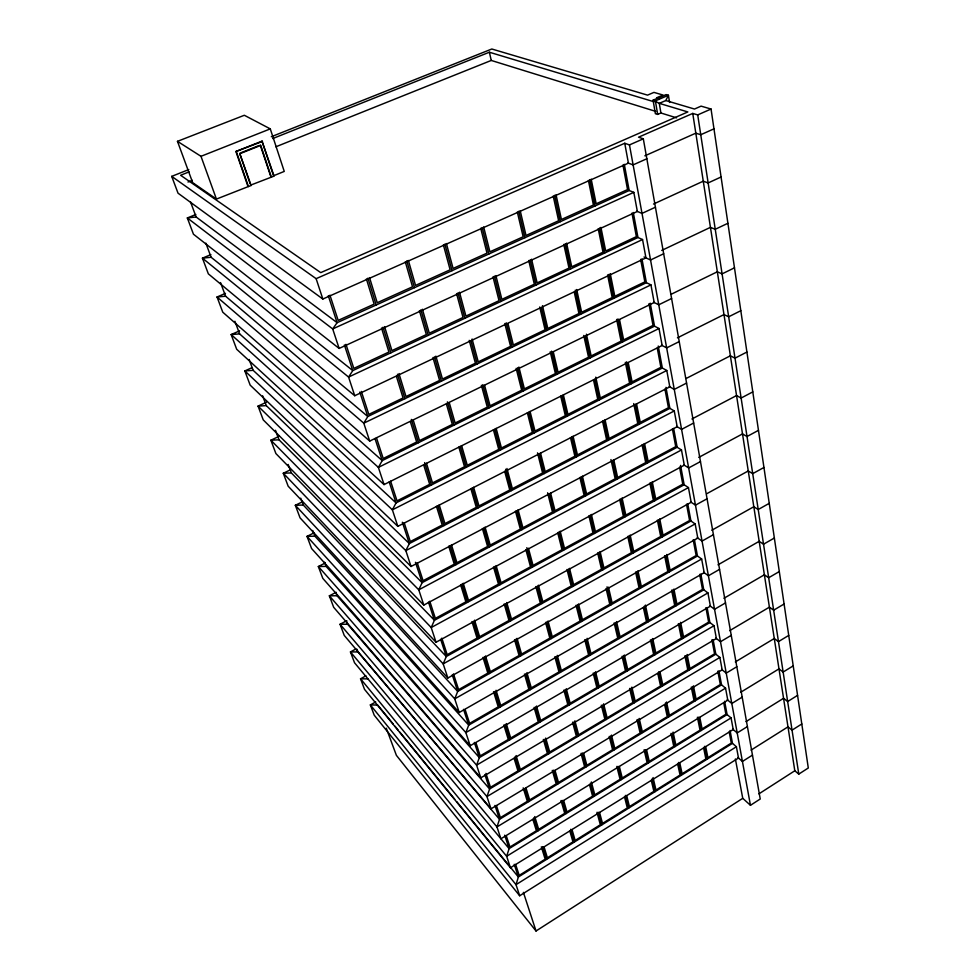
<?xml version="1.0" encoding="UTF-8"?>
<svg xmlns="http://www.w3.org/2000/svg" width="980" height="980" viewBox="0 0 980 980"><rect width="100%" height="100%" fill="white"/><g stroke="black" fill="none" stroke-linecap="round" stroke-linejoin="round"><path stroke-width="1.47" d="M653.072 100.193L659.295 103.353L665.812 100.536L668.421 95.268L666.094 94.595L653.072 100.193L655.375 113.692L657.666 114.403L660.912 112.994L676.58 117.845M735.392 758.986L742.742 798.32L750.46 805.303L760.235 798.994L643.321 138.829L638.543 137.2L692.75 113.423L697.711 114.905L711.051 109.037L808.292 767.989L798.786 774.114L794.805 770.77L692.75 113.423M758.9 793.874L794.805 770.77M386.291 728.189L396.386 755.335L536.023 931L742.742 798.32M752.469 755.115L742.423 761.448L737.94 757.54M801.799 723.975L792.048 730.137L787.994 726.854L751.048 750.117M375.72 701.962L370.366 704.926L374.225 715.192L519.682 895.757L738.491 758.018L736.397 746.736L732.477 743.342L730.063 730.48M732.477 743.342L518.371 876.99L516.019 884.658L519.682 895.757M736.397 746.736L516.019 884.658L370.366 704.926L377.68 705.061L393.103 723.902M747.409 726.572L737.193 732.93L732.66 729.071M797.573 695.371L787.663 701.533L783.559 698.311L745.988 721.611M365.92 675.857L360.554 678.797L364.511 689.332L510.433 867.753L733.224 729.537L731.068 717.899L727.099 714.567L724.612 701.288M727.099 714.567L509.098 848.631L506.66 856.287L510.433 867.753M731.068 717.899L506.66 856.287L360.554 678.797L367.941 678.883M742.191 697.123L731.803 703.493L727.221 699.708M793.224 665.861L783.143 672.047L778.99 668.875L740.696 692.272M721.55 684.873L499.506 819.317L496.983 826.936L500.89 838.794L727.785 700.161L725.555 688.144L721.55 684.873L718.916 670.81M725.555 688.144L496.983 826.936L350.448 651.92L355.813 649.03M346.798 620.695L340.06 624.272L344.25 635.432L491.005 808.843L722.174 669.842L719.871 657.433L715.817 654.211L713.109 639.695M735.319 661.929L774.274 638.507L778.475 641.606L788.729 635.42M736.813 666.731L726.241 673.113L721.611 669.389M719.871 657.433L486.962 796.581L491.005 808.843M715.817 654.211L489.596 788.998L486.962 796.581L340.06 624.272L347.63 624.248L489.596 788.998L484.892 774.617M731.252 635.346L720.484 641.729L715.804 638.078M784.098 603.999L773.649 610.197L769.41 607.159L729.671 630.655M336.14 592.288L329.366 595.828L333.678 607.306L480.788 777.851L716.38 638.519L714.004 625.706L709.9 622.557L707.107 607.551M714.004 625.706L476.599 765.147L480.788 777.851M709.9 622.557L479.33 757.626L476.599 765.147L329.366 595.828L337.022 595.742L479.33 757.626L474.357 742.411M325.14 563.059L318.353 566.538L322.8 578.359L470.204 745.755L710.39 606.154L707.94 592.912L703.787 589.838L700.835 573.998M723.926 598.29L764.376 574.782L768.675 577.747L779.308 571.548M725.506 602.908L714.543 609.291L709.814 605.726M707.94 592.912L465.855 732.599L470.204 745.755M703.787 589.838L468.71 725.127L465.855 732.599L318.353 566.538L326.107 566.403L468.71 725.127L463.552 709.361M719.565 569.368L708.405 575.762L703.615 572.283M774.359 538.02L763.53 544.206L759.182 541.327L717.997 564.835M313.845 532.936L307.022 536.379L311.591 548.543L459.228 712.497L704.191 572.7L701.655 559.004L697.466 556.003L694.404 539.613M701.655 559.004L454.732 698.863L307.022 536.379L314.862 536.17L457.697 691.439L454.732 698.863L459.228 712.497M697.466 556.003L457.697 691.439L452.258 674.804M713.428 534.676L702.048 541.058L697.209 537.689M769.239 503.34L758.214 509.527L753.816 506.734L711.774 530.266M302.183 501.919L295.335 505.3L300.052 517.844L447.848 678.013L697.797 538.094L695.163 523.92L690.937 521.005L687.703 503.732M695.163 523.92L443.18 663.864L295.335 505.3L303.273 505.019L446.28 656.527L443.18 663.864L447.848 678.013M690.937 521.005L446.28 656.527L440.632 639.266M707.07 498.771L695.469 505.153L690.569 501.87M763.947 467.472L752.714 473.646L748.255 470.951L706.752 493.724M290.19 469.922L283.293 473.254L288.157 486.19L436.051 642.243L691.17 502.274L688.45 487.587L684.163 484.782L680.549 465.402M688.45 487.587L431.2 627.543L283.293 473.254L291.329 472.911L434.422 620.291L431.2 627.543L436.051 642.243M684.163 484.782L434.422 620.291L428.468 602.088M279.165 436.284L270.872 440.216L275.894 453.556L423.801 605.089L684.297 465.169L681.48 449.955L677.155 447.248L673.64 428.432M698.752 457.415L742.509 433.907L747.017 436.517L758.471 430.343M700.48 461.58L688.646 467.95L683.697 464.79M677.155 447.248L422.123 582.659L418.766 589.825L423.801 605.089M681.48 449.955L418.766 589.825L270.872 440.216L279.006 439.8L422.123 582.659L415.459 562.299M693.656 423.029L681.59 429.387L676.58 426.361M752.787 391.89L741.125 398.039L736.556 395.553L691.929 418.987M266.376 402.253L258.059 406.124L263.24 419.893L411.061 566.489L677.18 426.729L674.264 410.951L669.891 408.366L665.959 387.345M674.264 410.951L405.83 550.625L258.059 406.124L266.291 405.622L409.334 543.569L669.891 408.366M686.576 383.07L674.252 389.403L669.193 386.512M746.907 352.041L735.012 358.166L730.382 355.789L686.11 378.501M251.787 367.77L244.829 370.93L250.17 385.14L397.819 526.346L669.806 386.855L666.78 370.489L662.345 368.027L658.242 346.038M666.78 370.489L392.38 509.845L244.829 370.93L253.171 370.342L396.043 502.912L662.345 368.027M679.226 341.591L666.657 347.9L661.537 345.156M740.807 310.709L728.667 316.797L723.975 314.568L677.425 337.843M239.549 330.86L231.17 334.572L236.682 349.26L384.05 484.586L662.149 345.487L659.013 328.496L654.53 326.168L650.23 303.163M659.013 328.496L378.378 467.399L231.17 334.572L239.61 333.886L382.212 460.6L654.53 326.168M369.693 441.086L654.199 302.526L650.941 284.874L646.408 282.693L367.794 416.537L363.788 423.176L369.693 441.086L222.754 312.179L217.046 297.001L225.474 293.363M671.092 294.306L717.336 271.779L722.089 273.873L734.486 267.822M671.606 298.52L658.756 304.792L653.574 302.22M650.941 284.874L363.788 423.176L217.046 297.001L225.596 296.23L367.794 416.537L359.807 392.086M663.681 253.759L650.548 259.994L644.007 256.993M727.907 223.281L715.241 229.283L710.439 227.348L661.733 250.415M354.736 395.736L645.942 257.887L642.549 239.537L637.968 237.515L352.776 370.599L348.574 377.055L354.736 395.736L208.348 273.849L202.444 258.157L210.884 254.604M642.549 239.537L348.574 377.055L202.444 258.157L211.117 257.275L352.776 370.599L344.384 344.948M655.436 207.209L642.01 213.395L636.718 211.19M721.072 176.988L708.136 182.942L703.273 181.178L653.501 204.048M339.141 348.439L637.355 211.46L633.815 192.362L629.185 190.524L337.108 322.677L332.698 328.937L339.141 348.439L193.452 234.208L187.339 217.964L195.829 214.498M633.815 192.362L332.698 328.937L187.339 217.964L196.123 216.972L337.108 322.677L328.3 295.752M171.708 176.363L178.029 193.183L322.837 299.035L628.413 163.146L624.738 143.264L316.124 278.663L171.708 176.363L188.773 169.577M644.852 155.832L695.812 133.17L700.749 134.738L713.967 128.846M646.849 158.76L633.117 164.885L627.764 162.9M624.738 143.264L629.466 144.918L643.321 138.829M247.903 186.237L235.911 151.508L261.991 141.132L273.555 175.775L284.249 171.414L270.284 128.882L244.326 115.273L177.466 141.34L192.668 182.623L216.421 199.087L251.137 185.465L239.659 153.284L250.121 183.689M261.991 141.132L274.082 176.094L250.623 185.134L251.137 185.465M188.001 182.011L192.252 180.308M275.858 146.792L491.262 60.442L655.706 111.377M241.031 152.733L258.855 145.628M240.174 153.59L260.754 145.383L271.399 177.196M271.301 136.735L491.825 49L647.547 95.133L653.942 92.39L663.043 95.035L656.588 97.816L659.356 98.625M235.911 151.508L262.53 141.426M189.103 171.868L180.602 175.261L320.742 272.624L687.838 111.941L659.295 103.353L660.912 112.994M272.661 138.572L489.363 52.222L654.077 101.785M177.466 141.34L200.986 156.31L270.284 128.882M494.961 805.425L499.506 819.317L357.933 651.945L350.448 651.92L354.527 662.762L509.098 848.631L504.7 835.193M711.051 109.037L701.092 106.134L694.477 109.037L665.812 100.536M395.026 726.254L397.917 729.794M399.852 732.146L454.769 799.264M456.692 801.628L507.763 864.029M509.698 866.394L518.371 876.99L514.218 864.311M190.475 201.782L196.123 216.972M205.861 243.15L211.117 257.275M220.525 282.571L225.596 296.23M234.918 321.269L239.61 333.886M249.128 359.476L253.171 370.342M262.64 395.81L266.291 405.622M275.466 430.281L279.006 439.8M288.181 464.447L291.329 472.911M300.725 498.183L303.273 505.019M312.73 530.462L314.862 536.17M324.552 562.238L326.107 566.403M336.018 593.059L337.022 595.742M346.565 621.418L347.63 624.248M356.904 649.201L357.933 651.945M200.986 156.31L216.421 199.087M236.425 151.814L248.43 186.568M260.227 145.077L270.872 176.878M316.124 278.663L322.837 299.035M384.05 484.586L378.378 467.399L382.212 460.6L374.985 438.526M397.819 526.346L392.38 509.845L396.043 502.912L389.183 481.927M411.061 566.489L405.83 550.625L409.334 543.569L402.351 522.218M329.954 295.201L338.174 320.399L374.152 304.131L366.41 278.994M345.977 344.335L353.829 368.382L388.913 352.028L381.514 328.018M361.338 391.4L368.823 414.381L403.062 397.954L396.435 376.443M376.479 437.827L383.217 458.493L416.635 442.017L410.326 421.547M390.616 481.18L397.035 500.866L429.681 484.341L423.617 464.679M404.201 522.83L410.314 541.56L442.213 525.035L436.443 506.305M417.211 562.692L423.091 580.711L454.267 564.162L448.718 546.154M429.779 601.23L435.377 618.38L465.88 601.843L460.588 584.68M441.821 638.139L447.211 654.664L477.052 638.139L471.968 621.602M453.483 673.897L458.616 689.626L487.832 673.125L482.993 657.396M465.12 709.557L469.616 723.338L498.232 706.874L493.553 691.696M475.998 742.901L480.225 755.874L508.277 739.459L503.83 725.029M485.933 773.379L490.478 787.295L517.967 770.929L514.096 758.373M496.431 805.548L500.376 817.651L527.338 801.334L523.185 787.859M506.244 835.646L509.955 847.002L536.391 830.746L532.887 819.366M515.627 864.409L519.216 875.385L545.162 859.191L541.34 846.818M523.394 892.364L536.023 931M369.546 277.61L377.251 302.734L412.519 286.797L405.291 261.795M384.577 326.61L391.927 350.62L426.337 334.584L419.403 310.623M398.97 373.588L406.002 396.533L439.579 380.424L432.964 357.516M413.241 420.126L419.514 440.596L452.307 424.426L446.39 403.981M426.459 463.258L432.486 482.92L464.52 466.713L458.848 447.064M439.212 504.872L444.957 523.602L476.28 507.371L470.866 488.653M451.437 544.721L456.95 562.74L487.587 546.485L482.38 528.477M463.246 583.259L468.501 600.422L498.477 584.166L493.516 567.004M474.565 620.181L479.624 636.718L508.963 620.475L504.185 603.937M485.529 655.975L490.355 671.704L519.082 655.485L514.537 639.744M496.052 690.275L500.707 705.465L528.857 689.271L524.459 674.069M506.268 723.608L510.69 738.038L538.277 721.893L534.1 707.438M516.068 755.568L520.343 769.52L547.391 753.399L543.349 739.435M525.942 787.798L529.666 799.925L556.199 783.865L552.291 770.366M534.749 816.548L538.682 829.337L564.713 813.339L561.001 800.513M544.023 846.793L547.404 857.794L572.957 841.857L569.772 830.82M367.929 278.124L376.185 305M383.009 327.21L390.885 352.825M397.476 374.262L404.973 398.676M411.343 419.403L418.497 442.691M424.622 462.597L431.494 484.965M437.852 505.668L443.977 525.599M450.175 545.774L455.994 564.676M461.96 584.105L467.558 602.308M473.389 621.296L478.693 638.568M484.316 656.857L489.437 673.517M494.949 691.451L499.8 707.229M505.117 724.539L509.796 739.778M515.027 756.805L519.461 771.211M524.937 789.059L528.796 801.591M533.782 817.835L537.824 830.967M542.651 846.683L546.558 859.387M406.761 260.864L414.491 287.667M420.873 309.827L428.248 335.38M434.41 356.793L441.441 381.159M447.407 401.861L454.108 425.112M460.245 446.39L466.284 467.338M472.25 488.028L477.995 507.946M483.802 528.11L489.253 547.012M494.851 566.44L500.106 584.644M505.582 603.631L510.555 620.916M515.835 639.217L520.649 655.889M525.819 673.836L530.376 689.638M535.374 706.96L539.772 722.223M544.684 739.275L548.849 753.706M553.59 770.182L557.62 784.135M562.312 800.415L566.109 813.572M570.642 829.325L574.317 842.065M408.366 260.435L415.557 285.413L450.126 269.794L443.377 244.865M422.405 309.251L429.289 333.2L463.026 317.471L456.558 293.571M435.892 356.132L442.47 379.027L475.41 363.225L469.224 340.354M449.244 402.584L455.124 423.029L487.305 407.166L481.388 385.287M461.629 445.667L467.288 465.316L498.734 449.391L493.418 429.767M473.597 487.256L478.975 505.962L509.735 490.012L504.663 471.319M485.039 527.081L490.221 545.088L520.319 529.127L515.443 511.119M496.125 565.607L501.062 582.769L530.511 566.795L525.868 549.633M506.746 602.541L511.499 619.078L540.335 603.104L535.864 586.567M517.036 638.335L521.568 654.089L549.817 638.139L545.554 622.386M526.909 672.672L531.283 687.874L558.968 671.949L554.851 656.735M536.501 706.041L540.666 720.496L567.812 704.596L563.892 690.128M545.713 738.05L549.719 752.015L576.35 736.164L572.565 722.174M554.986 770.329L558.49 782.481L584.607 766.679L581.018 753.399M563.684 800.55L566.955 811.955L592.606 796.189L589.507 784.772M571.989 829.448L575.162 840.473L600.336 824.768L596.967 812.334M444.859 244.094L452.037 270.676M458.003 292.787L464.888 318.292M471.037 341.077L477.223 363.972M482.797 384.638L489.069 407.852M494.863 429.35L500.449 450.028M505.643 469.285L511.401 490.6M516.84 510.764L521.948 529.666M526.811 547.685L532.103 567.285M537.224 586.273L541.891 603.558M546.84 621.871L551.336 638.543M556.187 656.514L560.45 672.317M565.142 689.675L569.258 704.939M573.864 722.015L577.771 736.47M582.218 752.971L585.991 766.948M590.401 783.253L593.954 796.446M598.216 812.224L601.659 824.989M446.39 243.53L453.103 268.447L486.999 253.134L480.715 228.267M459.498 292.224L465.929 316.111L499.028 300.689L492.989 276.838M472.091 339.007L478.252 361.865L510.568 346.344L504.798 323.535M484.586 385.373L490.074 405.793L521.666 390.212L516.141 368.37M496.162 428.395L501.442 448.019L532.336 432.388L527.375 412.788M506.954 468.501L512.381 488.64L542.589 472.973L537.505 452.846M518.065 509.735L522.904 527.742L552.475 512.062L547.6 492.781M528.428 548.261L533.047 565.423L562.005 549.719L557.669 532.569M538.375 585.183L542.822 601.732L571.181 586.028L567.004 569.49M548.016 621.002L552.255 636.755L580.05 621.075L576.056 605.309M557.265 655.363L561.356 670.577L588.6 654.91L584.754 639.683M566.256 688.756L570.152 703.236L596.869 687.592L593.206 673.101M574.88 720.802L578.653 734.792L604.856 719.185L601.316 705.183M583.688 753.51L586.861 765.307L612.586 749.737L609.229 736.446M591.357 781.979L594.811 794.829L620.071 779.308L616.812 766.446M599.527 812.359L602.504 823.42L627.31 807.949L624.505 796.863M482.16 227.507L488.849 254.016M494.41 276.078L500.829 301.509M506.207 322.824L512.32 347.104M517.526 367.733L523.369 390.91M528.784 412.384L534.002 433.038M539.208 453.703L544.219 473.573M549.302 493.724L554.068 512.614M558.955 532.018L563.549 550.221M568.339 569.209L572.7 586.493M577.318 604.819L581.52 621.491M586.052 639.475L590.046 655.289M594.431 672.66L598.278 687.936M602.59 705.037L606.24 719.504M610.405 736.029L613.946 750.031M618.062 766.36L621.394 779.578M625.375 795.393L628.609 808.182M483.667 226.956L489.914 251.811L523.161 236.78L517.317 211.999M495.905 275.601L501.87 299.365L534.333 284.225L528.747 260.521M507.971 323.621L513.361 345.009L545.076 329.782L539.711 307.01M518.898 367.035L524.386 388.864L555.403 373.576L550.258 351.771M530.058 411.441L534.994 431.041L565.325 415.692L560.707 396.116M540.495 452.944L545.199 471.625L574.88 456.239L570.483 437.57M550.552 492.903L555.023 510.702L584.092 495.292L579.891 477.493M560.18 531.209L564.505 548.359L592.961 532.936L588.919 515.786M569.527 568.351L573.631 584.68L601.524 569.245L597.665 552.904M578.482 603.962L582.438 619.715L609.78 604.293L606.069 588.527M587.13 638.335L590.952 653.55L617.755 638.139L614.166 622.913M595.534 671.753L599.172 686.233L625.473 670.847L622.055 656.343M603.594 703.836L607.122 717.838L632.921 702.464L629.626 688.45M611.459 735.098L614.803 748.402L640.136 733.064L637 719.749M619.372 766.532L622.239 777.973L647.119 762.685L644.081 749.786M626.661 795.527L629.442 806.614L653.88 791.362L651.259 780.264M520.209 210.712L526.015 235.494L558.625 220.757L553.21 196.049M531.577 259.222L537.138 282.926L568.988 268.067L563.806 244.424M542.479 305.711L547.808 328.471L578.947 313.526L574.28 292.224M553.296 351.906L558.073 372.253L588.527 357.235L583.749 335.466M563.353 394.793L567.935 414.369L597.739 399.289L593.5 379.922M573.067 436.235L577.441 454.904L606.608 439.787L602.529 421.13M582.426 476.17L586.591 493.957L615.158 478.804L610.944 459.547M591.393 514.451L595.411 531.601L623.403 516.423L619.642 499.286M600.103 551.581L603.925 567.91L631.353 552.732L627.776 536.403M608.445 587.192L612.145 602.957L639.034 587.779L635.579 572.002M616.506 621.577L620.071 636.804L646.457 621.626L643.419 607.784M624.346 655.02L627.739 669.511L653.623 654.358L650.451 639.854M631.867 687.127L635.15 701.141L660.557 686.012L657.788 673.383M639.205 718.426L642.329 731.742L667.27 716.649L664.673 704.792M646.58 749.908L649.262 761.362L673.762 746.307L670.945 733.395M653.06 777.557L655.988 790.052L680.059 775.033L677.621 763.91M518.739 211.251L524.949 237.687M530.155 259.835L536.085 285.058M541.413 307.757L546.779 330.554M551.618 351.146L557.057 374.287M562.091 395.724L566.942 416.353M571.793 436.982L576.461 456.839M581.189 476.978L585.624 495.843M590.193 515.247L594.468 533.451M598.927 552.426L602.994 569.711M607.012 586.849L611.214 604.721M615.452 622.704L619.164 638.531M623.255 655.914L626.845 671.202M630.863 688.315L634.268 702.795M638.164 719.357L641.459 733.371M645.306 749.725L648.405 762.955M652.129 778.794L655.142 791.607M489.363 52.222L491.262 60.442M556.052 194.775L561.43 219.483L593.415 205.028L588.404 180.393M566.587 243.15L571.732 266.793L602.994 252.215L598.204 228.634M576.681 289.529L581.63 312.24L612.194 297.565L607.6 274.902M586.408 334.18L591.148 355.936L621.051 341.187L616.641 319.468M595.767 377.141L600.299 397.99L629.577 383.168L625.35 362.355M605.064 419.832L609.119 438.477L637.784 423.617L633.717 403.552M613.75 459.718L617.621 477.493L645.698 462.597L642.096 444.834M622.08 497.975L625.816 515.113L653.329 500.192L649.863 483.067M630.164 535.092L633.717 551.422L660.704 536.476L657.384 520.16M637.919 570.703L641.349 586.469L667.821 571.524L664.611 555.758M645.416 605.089L648.723 620.328L674.693 605.395L671.594 590.156M652.692 638.543L655.853 653.048L681.345 638.127L678.393 623.623M660.005 672.084L662.75 684.714L687.764 669.806L684.922 655.767M666.523 702.011L669.426 715.339L693.999 700.467L691.28 687.127M673.076 732.097L675.882 744.996L700.026 730.161L697.405 717.238M679.716 762.611L682.141 773.735L705.87 758.937L703.603 747.801M554.607 195.302L560.364 221.664M565.191 243.751L570.679 268.912M575.321 290.129L580.601 314.31M585.403 336.299L590.132 357.957M594.811 379.358L599.307 399.963M603.815 420.567L608.139 440.4M612.537 460.514L616.653 479.367M620.952 499.041L624.873 516.95M629.013 535.925L632.786 553.21M636.853 571.83L640.43 588.221M644.362 606.204L647.829 622.043M651.627 639.426L654.971 654.738M658.707 671.864L661.867 686.355M665.494 702.93L668.556 716.956M672.133 733.334L675.024 746.589M678.491 762.452L681.296 775.29M591.197 179.156L596.171 203.791L627.543 189.606L622.949 165.044M600.924 227.385L605.689 250.966L636.363 236.658L631.965 213.138M610.258 273.641L614.827 296.303L644.852 281.897L640.626 259.369M619.544 319.651L623.635 339.913L653.011 325.421L648.944 303.751M628.205 362.563L632.1 381.894L660.863 367.341L657.249 348.035M636.498 403.711L640.259 422.331L668.433 407.729L664.942 389.121M644.546 443.56L648.123 461.31L675.735 446.66L672.403 428.922M652.251 481.78L655.706 498.906L682.778 484.23L679.569 467.117M659.736 518.873L663.031 535.19L689.577 520.503L686.514 504.185M666.914 554.472L670.1 570.238L696.143 555.538L693.191 539.772M673.909 589.09L676.935 604.096L702.489 589.409L699.671 574.39M680.61 622.337L683.538 636.841L708.626 622.153L705.906 607.637M687.09 654.481L689.932 668.519L714.567 653.856L711.933 639.805M693.423 685.841L696.119 699.181L720.325 684.53L717.813 671.178M699.793 717.397L702.109 728.887L725.898 714.261L723.742 702.758M705.661 746.515L707.915 757.65L731.288 743.073L729.206 731.913M589.788 179.671L595.105 205.947M599.564 227.972L604.635 253.073M608.96 274.4L613.799 298.361M617.951 318.868L622.619 341.922M626.649 361.816L631.108 383.854M635.273 404.434L639.279 424.242M643.346 444.332L647.155 463.173M651.136 482.834L654.763 500.731M658.597 519.706L662.1 536.979M665.861 555.599L669.181 571.977M672.819 589.972L676.029 605.812M679.618 623.525L682.644 638.519M686.11 655.657L689.05 670.161M692.407 686.747L695.249 700.798M698.569 717.189L701.251 730.455M704.473 746.344L707.07 759.194M624.297 164.321L629.185 190.524M633.288 212.489L637.968 237.515M641.937 258.793L646.408 282.693M629.466 144.918L750.46 805.303M657.666 114.403L655.375 100.879L668.421 95.268L669.597 102.471M697.711 114.905L798.786 774.114"/></g></svg>
